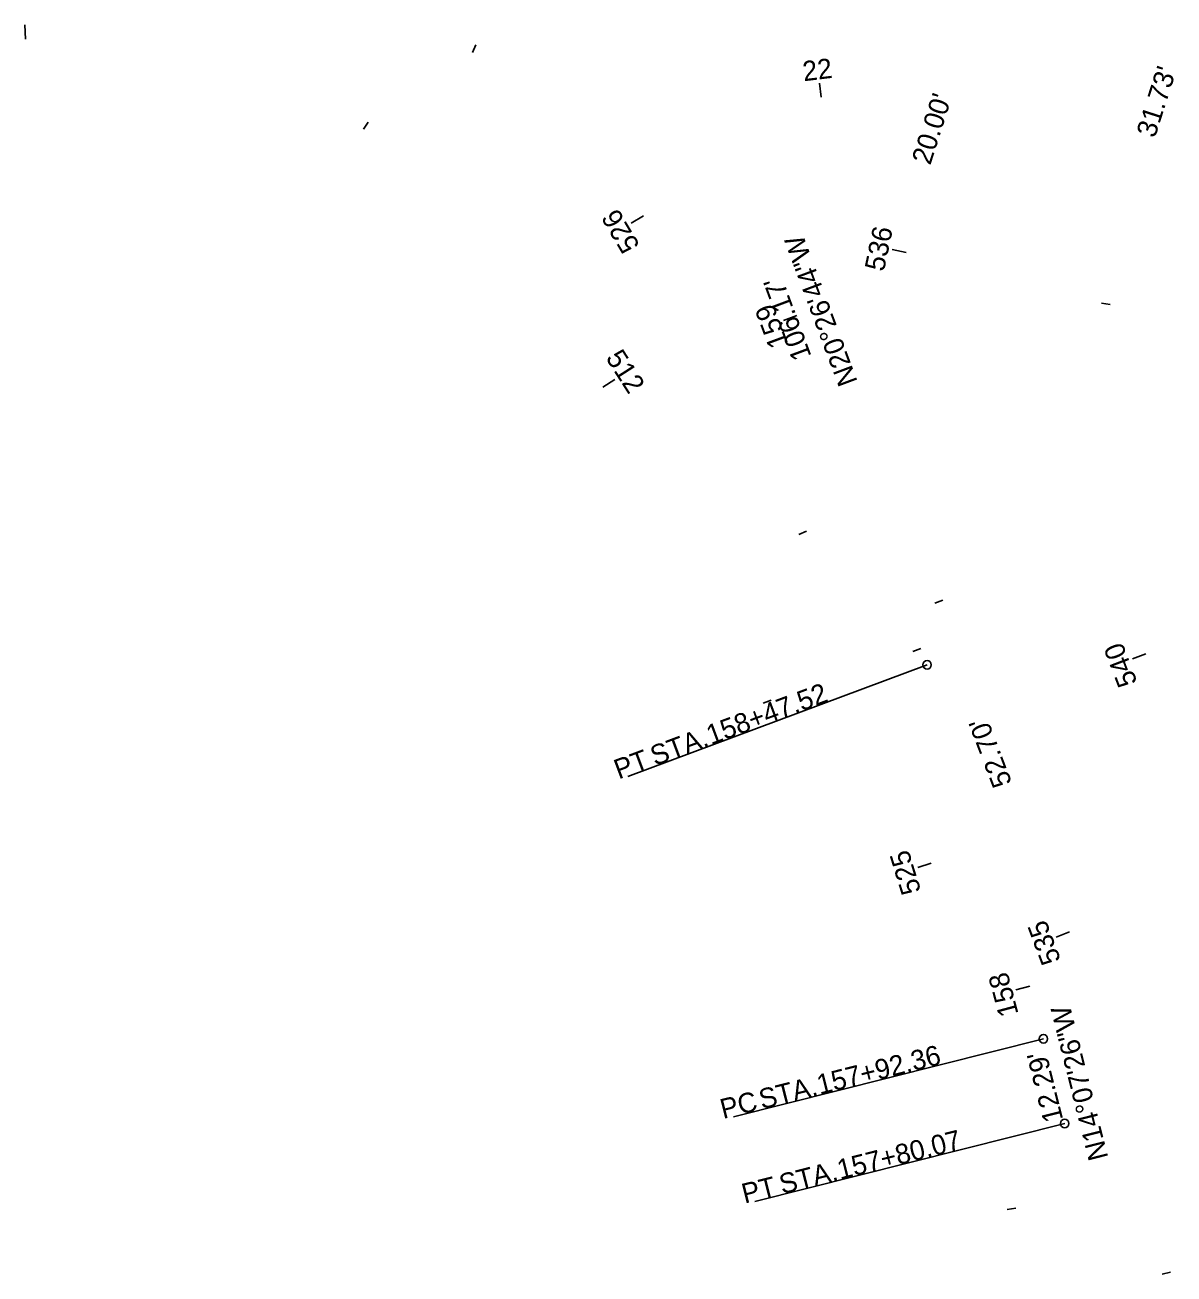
# Model space of a CAD drawing. Extents: x 150905 to 153516, y 329807 to 331516.
# Drawn here: x 152549 to 152710.9, y 330663.7 to 330839.6 of the extents above; entities that cross this region are included whole.
import ezdxf

# ---------------------------------------------------------------- set-up
doc = ezdxf.new("R2010")
doc.units = 0
for name, color, linetype in [('GE_P_Alignment_100_Cardinal_Points', 7, 'Continuous'), ('GE_P_Alignment_100_Distances', 7, 'Continuous'), ('GE_P_Alignment_100_Stations', 7, 'Continuous'), ('SH_Text', 7, 'Continuous')]:
    doc.layers.add(name, color=color, linetype=linetype)

msp = doc.modelspace()

# ---------------------------------------------------------------- linework, layer by layer
at = {"layer": 'GE_P_Alignment_100_Stations'}
for p, q in [((152549.1, 330837.57), (152549.03, 330839.57)), ((152549.1, 330837.57), (152549.03, 330839.57)), ((152612.06, 330835.68), (152612.52, 330836.79)), ((152612.06, 330835.68), (152612.52, 330836.79)), ((152661.18, 330829.42), (152660.94, 330831.4)), ((152661.18, 330829.42), (152660.94, 330831.4)), ((152596.72, 330824.89), (152597.35, 330825.91)), ((152596.72, 330824.89), (152597.35, 330825.91)), ((152636.13, 330812.69), (152634.41, 330811.67)), ((152636.13, 330812.69), (152634.41, 330811.67)), ((152673.15, 330807.54), (152671.19, 330807.95)), ((152673.15, 330807.54), (152671.19, 330807.95)), ((152701.87, 330800.2), (152700.68, 330800.39)), ((152701.87, 330800.2), (152700.68, 330800.39)), ((152657.75, 330798.66), (152655.88, 330797.97)), ((152657.75, 330798.66), (152655.88, 330797.97)), ((152630.41, 330788.59), (152632.09, 330789.67)), ((152630.41, 330788.59), (152632.09, 330789.67)), ((152659.13, 330768.33), (152658.03, 330767.84)), ((152659.13, 330768.33), (152658.03, 330767.84)), ((152678.31, 330758.59), (152677.19, 330758.16)), ((152678.31, 330758.59), (152677.19, 330758.16)), ((152675.22, 330751.81), (152674.1, 330751.39)), ((152675.22, 330751.81), (152674.1, 330751.39)), ((152706.89, 330751.03), (152705.02, 330750.32)), ((152706.89, 330751.03), (152705.02, 330750.32)), ((152653.02, 330744.09), (152654.14, 330744.52)), ((152653.02, 330744.09), (152654.14, 330744.52)), ((152676.69, 330721.55), (152674.78, 330720.96)), ((152676.69, 330721.55), (152674.78, 330720.96)), ((152696.15, 330711.88), (152694.28, 330711.17)), ((152696.15, 330711.88), (152694.28, 330711.17)), ((152690.55, 330704.24), (152688.61, 330703.72)), ((152690.55, 330704.24), (152688.61, 330703.72)), ((152688.57, 330673.01), (152687.39, 330672.79)), ((152688.57, 330673.01), (152687.39, 330672.79)), ((152710.37, 330663.99), (152709.2, 330663.73)), ((152710.37, 330663.99), (152709.2, 330663.73))]:
    msp.add_line(p, q, dxfattribs=at)
at = {"layer": 'SH_Text'}
for p, q in [((152676.09, 330749.49), (152633.92, 330733.77)), ((152676.09, 330749.49), (152633.92, 330733.77)), ((152692.47, 330696.85), (152648.83, 330685.87)), ((152692.47, 330696.85), (152648.83, 330685.87)), ((152695.47, 330684.93), (152651.83, 330673.95)), ((152695.47, 330684.93), (152651.83, 330673.95))]:
    msp.add_line(p, q, dxfattribs=at)
for centre in [(152676.09, 330749.49), (152676.09, 330749.49), (152692.47, 330696.85), (152692.47, 330696.85), (152695.47, 330684.93), (152695.47, 330684.93)]:
    msp.add_circle(centre, 0.6, dxfattribs=at)

# ---------------------------------------------------------------- texts
at = {"layer": 'GE_P_Alignment_100_Cardinal_Points'}
for s, rotation, p in [('N20°26\'44"W', 110.4456, (152666.34, 330789.37)), ('N20°26\'44"W', 110.4456, (152666.34, 330789.37)), ('N14°07\'26"W', 104.1238, (152701.63, 330680.12)), ('N14°07\'26"W', 104.1238, (152701.63, 330680.12))]:
    msp.add_text(s, height=2.8, rotation=rotation, dxfattribs=at).set_placement(p)
at = {"layer": 'GE_P_Alignment_100_Distances'}
for s, rotation, p in [("31.73'", 72.3574, (152708.18, 330823.56)), ("31.73'", 72.3574, (152708.18, 330823.56)), ("20.00'", 72.3574, (152676.54, 330819.74)), ("20.00'", 72.3574, (152676.54, 330819.74)), ("106.17'", 110.4456, (152659.84, 330792.96)), ("106.17'", 110.4456, (152659.84, 330792.96)), ("52.70'", 110.9103, (152688.09, 330732.88)), ("52.70'", 110.9103, (152688.09, 330732.88)), ("12.29'", 104.1238, (152695.28, 330685.49)), ("12.29'", 104.1238, (152695.28, 330685.49))]:
    msp.add_text(s, height=2.8, rotation=rotation, dxfattribs=at).set_placement(p)
at = {"layer": 'GE_P_Alignment_100_Stations'}
for s, rotation, p in [('22', 6.8821, (152658.73, 330831.64)), ('22', 6.8821, (152658.73, 330831.64)), ('526', 120.8098, (152635.7, 330808.53)), ('526', 120.8098, (152635.7, 330808.53)), ('536', 78.2527, (152670.01, 330804.76)), ('536', 78.2527, (152670.01, 330804.76)), ('159', 110.4456, (152656.57, 330794.68)), ('159', 110.4456, (152656.57, 330794.68)), ('512', 302.6624, (152630.75, 330792.7)), ('512', 302.6624, (152630.75, 330792.7)), ('540', 110.9102, (152705.75, 330747.01)), ('540', 110.9102, (152705.75, 330747.01)), ('525', 107.1679, (152675.28, 330717.65)), ('525', 107.1679, (152675.28, 330717.65)), ('535', 110.6312, (152694.98, 330707.91)), ('535', 110.6312, (152694.98, 330707.91)), ('158', 104.999, (152688.99, 330700.37)), ('158', 104.999, (152688.99, 330700.37))]:
    msp.add_text(s, height=2.8, rotation=rotation, dxfattribs=at).set_placement(p)
at = {"layer": 'SH_Text'}
for s, rotation, p in [('158+47.52', 20.4456, (152645.65, 330738.18)), ('158+47.52', 20.4456, (152645.65, 330738.18)), (' STA. ', 20.4456, (152636.79, 330734.88)), (' STA. ', 20.4456, (152636.79, 330734.88)), ('PT', 20.4456, (152632.65, 330733.34)), ('PT', 20.4456, (152632.65, 330733.34)), ('157+92.36', 14.1238, (152660.97, 330688.97)), ('157+92.36', 14.1238, (152660.97, 330688.97)), (' STA. ', 14.1238, (152651.81, 330686.66)), (' STA. ', 14.1238, (152651.81, 330686.66)), ('PC', 14.1238, (152647.36, 330685.54)), ('PC', 14.1238, (152647.36, 330685.54)), ('157+80.07', 14.1238, (152663.83, 330677.01)), ('157+80.07', 14.1238, (152663.83, 330677.01)), (' STA. ', 14.1238, (152654.67, 330674.71)), (' STA. ', 14.1238, (152654.67, 330674.71)), ('PT', 14.1238, (152650.39, 330673.63)), ('PT', 14.1238, (152650.39, 330673.63))]:
    msp.add_text(s, height=2.8, rotation=rotation, dxfattribs=at).set_placement(p)

doc.saveas('drawing.dxf')
